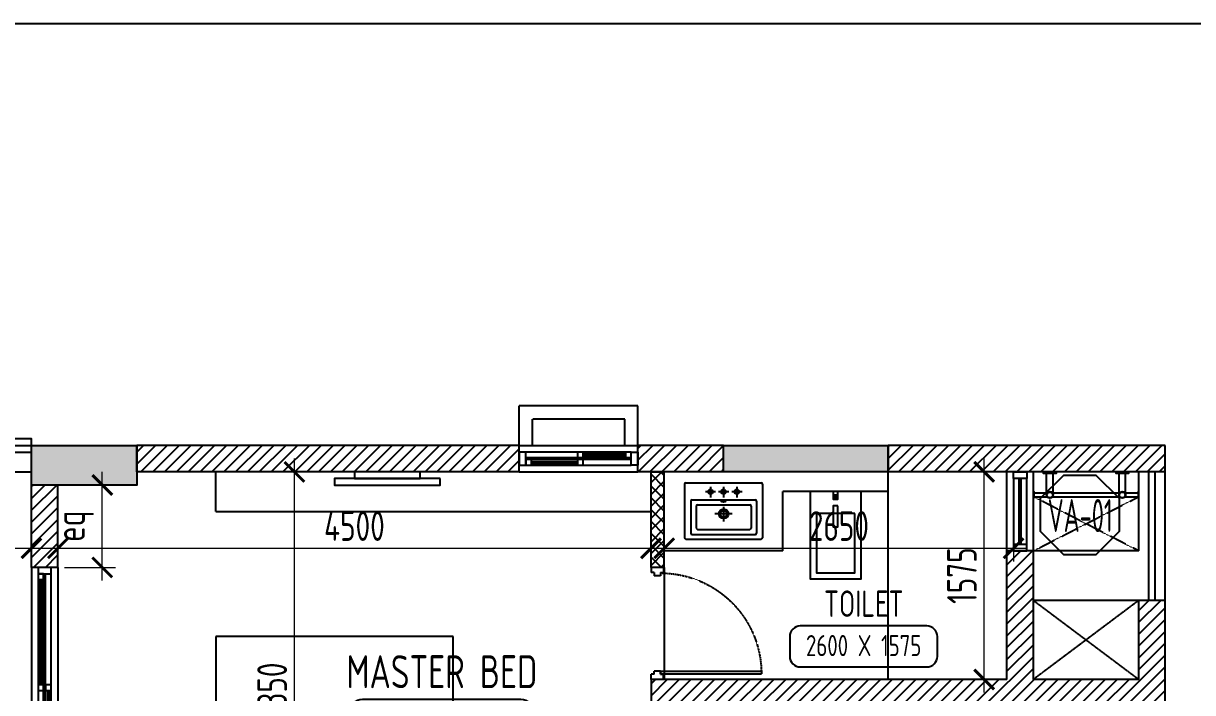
# Model space of a CAD drawing. Header units: millimetres. Extents: x -32588 to 76206, y -105754 to 17102.
# Drawn here: x -26103 to -17233, y 12025 to 17102 of the extents above; entities that cross this region are included whole.
import ezdxf
from ezdxf.enums import TextEntityAlignment as Align

# ---------------------------------------------------------------- set-up
doc = ezdxf.new("R2010")
doc.units = ezdxf.units.MM
doc.header["$LTSCALE"] = 10
doc.header["$PDMODE"] = 35
doc.header["$PDSIZE"] = 500
doc.linetypes.add('DASHED', pattern=[19.05, 12.7, -6.35])
doc.linetypes.add('HIDDEN', pattern=[9.525, 6.35, -3.175])
for name, color, linetype in [('07--DIM-1', 1, 'Continuous'), ('A--BLOCKWALL-1', 9, 'Continuous'), ('A--BLOCKWALL-2', 2, 'Continuous'), ('A--BLOCKWALL-3', 3, 'Continuous'), ('A--BLOCKWALL-HATCH', 8, 'Continuous'), ('A--CONCRETE-1', 9, 'Continuous'), ('A--CONCRETE-HID', 9, 'HIDDEN'), ('A--DOWN', 34, 'Continuous'), ('A--FURNITURE-0', 253, 'Continuous'), ('A--GLAZING-0', 181, 'Continuous'), ('A--HANDRAIL-1', 9, 'Continuous'), ('A--HATCH-1', 8, 'Continuous'), ('A--SANITARY-0', 253, 'Continuous'), ('A--SHAFT-HIDDEN', 9, 'HIDDEN'), ('A--SPACENUMBER', 2, 'Continuous'), ('A--SPACENUMBER-1', 8, 'Continuous'), ('A--SPACEREF', 3, 'Continuous'), ('A--STELWRK-1', 9, 'Continuous'), ('A--Stucture', 9, 'Continuous'), ('A--TILING-1', 8, 'Continuous'), ('A--WINREF', 7, 'Continuous'), ('A--WINREF-1', 8, 'Continuous'), ('Typical floor Column Centre line$0$X-3rd Floor Column$0$A--COL250', 250, 'Continuous'), ('Typical floor Column Centre line$0$X-3rd Floor Column$0$A--CONCRETE-4', 4, 'Continuous')]:
    doc.layers.add(name, color=color, linetype=linetype)
doc.layers.add('A--STELWRK-2', color=2, linetype='Continuous', lineweight=25)
doc.styles.add('ISO', font='isocp2.shx', dxfattribs={"width": 0.8})
doc.dimstyles.new('A-DIM-100', dxfattribs={"dimscale": 100, "dimtxt": 2.25, "dimasz": 1.5, "dimexe": 1, "dimexo": 0.5, "dimgap": 0, "dimtad": 0, "dimdec": 0, "dimzin": 12, "dimdsep": 46, "dimtxsty": 'ISO', "dimblk": 'ARCHTICK', "dimcen": 1, "dimdle": 1, "dimclrd": 8, "dimclre": 8, "dimclrt": 256, "dimadec": 0, "dimazin": 3, "dimtfac": 1, "dimtdec": 0, "dimtmove": 1, "dimatfit": 2, "dimfxl": 1, "dimtvp": 0.75, "dimtolj": 1, "dimtzin": 12, "dimlwd": 18, "dimlwe": 18, "dimarcsym": 0})
pattern_1 = [(45, (-11341.59, 0), (-44.90128, 44.90128), [])]

# ---------------------------------------------------------------- blocks, each defined once
blk = doc.blocks.new('SPACE')
at = {"layer": 'A--SPACENUMBER-1'}
blk.add_lwpolyline([(-600, 0), (600, 0, 0.41421356), (700, 100), (700, 288.5, 0.41421356), (600, 388.5), (-600, 388.5, 0.41421356), (-700, 288.5), (-700, 100, 0.41421356), (-600, 0, -0.05251446)], format="xyb", dxfattribs=at)
at = {"layer": 'A--SPACENUMBER', "style": 'ISO', "width": 0.8, "flags": 4}
blk.add_attdef('01', text='', height=250, dxfattribs=at).set_placement((0.455, 202.41), align=Align.MIDDLE)
at = {"layer": 'A--SPACEREF', "style": 'ISO', "width": 0.8, "flags": 4}
blk.add_attdef('S', text='', height=300, dxfattribs=at).set_placement((1.35, 474.975), align=Align.CENTER)
blk = doc.blocks.new('A$C7FA855F9')
at = {"layer": 'A--FURNITURE-0', "linetype": 'Continuous'}
for p, q in [((900, 2000), (-900, 2000)), ((-900, 2000), (-900, 0)), ((900, 0), (900, 2000)), ((900, 840), (520, 460)), ((520, 840), (900, 840)), ((520, 460), (520, 840)), ((-900, 460), (520, 460)), ((-645, 460), (-645, 130)), ((-125, 130), (-125, 460)), ((125, 460), (125, 130)), ((645, 510), (570, 510)), ((645, 130), (645, 510)), ((-645, 130), (-125, 130)), ((125, 130), (645, 130)), ((-900, 50), (900, 50)), ((-900, 0), (900, 0))]:
    blk.add_line(p, q, dxfattribs=at)
blk = doc.blocks.new('A$C542B73FF')
at = {"layer": 'A--FURNITURE-0'}
for points in [[(-400, 50), (400, 50), (400, 100), (-400, 100)], [(-250, 0), (250, 0), (250, 50), (-250, 50)]]:
    blk.add_lwpolyline(points, close=True, dxfattribs=at)
blk = doc.blocks.new('A$C68464E93')
at = {"layer": 'A--BLOCKWALL-1'}
for p, q in [((600, 200), (0, 200)), ((600, 0), (0, 0))]:
    blk.add_line(p, q, dxfattribs=at)
at = {"layer": 'A--DOWN'}
for p, q in [((50, 150), (550, 150)), ((550, 50), (50, 50))]:
    blk.add_line(p, q, dxfattribs=at)
for points in [[(50, 50), (50, 150), (0, 150), (0, 50), (50, 50)], [(550, 50), (550, 150), (600, 150), (600, 50), (550, 50)]]:
    blk.add_lwpolyline(points, dxfattribs=at)
at = {"layer": 'A--GLAZING-0'}
for p, q in [((550, 107), (50, 107)), ((550, 93), (50, 93))]:
    blk.add_line(p, q, dxfattribs=at)
blk = doc.blocks.new('A$C76363F86-flat-10')
at = {"layer": 'A--SANITARY-0'}
for points in [[(0, -0.1932), (0, 0.1932), (-0.6627, 0.1932), (-0.6627, -0.1932)], [(-0.1667, -0.1461), (-0.1667, 0.1461), (-0.6157, 0.1461), (-0.6157, -0.1461)], [(-0.108, -0.0173), (-0.108, 0.0173), (-0.2664, 0.0173), (-0.2664, -0.0173)], [(0, -0.0173), (0, 0.0173), (-0.0567, 0.0173), (-0.0567, -0.0173)], [(-0.0269, -0.0093), (-0.0269, 0.0081), (-0.0504, 0.0081), (-0.0504, -0.0093)]]:
    blk.add_lwpolyline(points, close=True, dxfattribs=at)
blk = doc.blocks.new('A$C302618AE')
at = {"layer": 'A--SANITARY-0'}
for p, q in [((-286.6, 0), (286.6, 0)), ((-296.6, -10), (-296.6, -416.5)), ((-60.1, -67.5), (-138, -67.5)), ((-99.5, -30), (-99.5, -110.2)), ((40, -67.5), (-37.9, -67.5)), ((0.5, -30), (0.5, -110.2)), ((140.5, -67.5), (62.6, -67.5)), ((101.1, -30), (101.1, -110.2)), ((296.6, -10), (296.6, -416.5)), ((-247.4, -138.5), (-247.4, -382.6)), ((-237.4, -128.5), (240, -128.5)), ((-196.4, -167.7), (198.9, -167.7)), ((250, -138.5), (250, -382.6)), ((-206.4, -177.7), (-206.4, -343.3)), ((65.1, -236), (-64.9, -236)), ((-0.1, -182.6), (-0.1, -294.6)), ((208.9, -177.7), (208.9, -343.3)), ((-196.4, -353.3), (198.9, -353.3)), ((-286.6, -426.5), (286.6, -426.5)), ((-237.4, -392.6), (240, -392.6))]:
    blk.add_line(p, q, dxfattribs=at)
for centre, radius in [((-99.5, -67.5), 17.8), ((0.5, -67.5), 17.8), ((101.1, -67.5), 17.8), ((1.1, -234.9), 36.3), ((1.1, -234.7), 25)]:
    blk.add_circle(centre, radius, dxfattribs=at)
for centre, start, end in [((-286.6, -10), 90, 180), ((286.6, -10), 0, 90), ((-237.4, -138.5), 90, 180), ((-196.4, -177.7), 90, 180), ((198.9, -177.7), 0, 90), ((240, -138.5), 0, 90), ((-196.4, -343.3), 180, 270), ((198.9, -343.3), 270, 0), ((-286.6, -416.5), 180, 270), ((-237.4, -382.6), 180, 270), ((240, -382.6), 270, 0), ((286.6, -416.5), 270, 0)]:
    blk.add_arc(centre, 10, start, end, dxfattribs=at)
blk.add_ellipse((-0.1, -141.1), major_axis=(17.6, 0), ratio=0.318204, dxfattribs=at)
blk = doc.blocks.new('A$C1CBF2325')
at = {"layer": 'A--DOWN'}
for p, q in [((100, 0), (0, 0)), ((0, 0), (0, -42)), ((100, 0), (100, -42)), ((25, -42), (0, -42)), ((25, -42), (25, -67)), ((75, -67), (25, -67)), ((75, -42), (75, -67)), ((75, -42), (100, -42)), ((78.8, -46.2), (78.8, -67)), ((78.8, -46.2), (886, -46.2)), ((78.8, -67), (886, -67)), ((886, -67), (886, -46.2)), ((75, -833), (25, -833)), ((25, -858), (25, -833)), ((75, -858), (75, -833)), ((25, -858), (0, -858)), ((0, -900), (0, -858)), ((100, -900), (0, -900)), ((75, -858), (100, -858)), ((100, -900), (100, -858))]:
    blk.add_line(p, q, dxfattribs=at)
at = {"layer": 'A--DOWN', "color": 8, "linetype": 'DASHED', "ltscale": 0.005}
blk.add_arc((78.8, -46.2), 807.5, 269.73187, 358.52905, dxfattribs=at)
blk = doc.blocks.new('A$C613641B0')
at = {"layer": 'A--BLOCKWALL-1'}
for p, q in [((0, 0), (-1800, 0)), ((0, -200), (-1800, -200))]:
    blk.add_line(p, q, dxfattribs=at)
at = {"layer": 'A--DOWN'}
for p, q in [((-50, -50), (-1750, -50)), ((-1750, -92.7), (-93, -92.7)), ((-1750, -107.3), (-50, -107.3)), ((-1750, -150), (-50, -150))]:
    blk.add_line(p, q, dxfattribs=at)
for points in [[(-1750, -50), (-1750, -150), (-1800, -150), (-1800, -50)], [(-934, -50), (-934, -92.7), (-891, -92.7), (-891, -50)], [(-93, -50), (-93, -92.7), (-50, -92.7), (-50, -50)], [(-50, -50), (-50, -150), (0, -150), (0, -50)], [(-1750, -107.3), (-1750, -150), (-1707, -150), (-1707, -107.3)], [(-934, -107.3), (-934, -150), (-891, -150), (-891, -107.3)]]:
    blk.add_lwpolyline(points, close=True, dxfattribs=at)
at = {"layer": 'A--GLAZING-0'}
for p, q in [((-93, -64.4), (-891, -64.4)), ((-93, -78.4), (-891, -78.4)), ((-934, -121.6), (-1707, -121.6)), ((-934, -135.6), (-1707, -135.6))]:
    blk.add_line(p, q, dxfattribs=at)
blk = doc.blocks.new('A$C35654C4B')
at = {"layer": 'A--BLOCKWALL-1'}
for p, q in [((-900, 200), (0, 200)), ((-900, 0), (0, 0))]:
    blk.add_line(p, q, dxfattribs=at)
at = {"layer": 'A--DOWN'}
for p, q in [((-50, 150), (-850, 150)), ((-50, 107.3), (-850, 107.3)), ((-50, 92.7), (-807, 92.7)), ((-850, 50), (-50, 50))]:
    blk.add_line(p, q, dxfattribs=at)
for points in [[(-850, 50), (-850, 150), (-900, 150), (-900, 50)], [(-807, 50), (-807, 92.7), (-850, 92.7), (-850, 50)], [(-416, 107.3), (-416, 150), (-459, 150), (-459, 107.3)], [(-416, 50), (-416, 92.7), (-459, 92.7), (-459, 50)], [(-50, 107.3), (-50, 150), (-93, 150), (-93, 107.3)], [(-50, 50), (-50, 150), (0, 150), (0, 50)]]:
    blk.add_lwpolyline(points, close=True, dxfattribs=at)
at = {"layer": 'A--GLAZING-0'}
for p, q in [((-416, 135.6), (-93, 135.6)), ((-416, 121.6), (-93, 121.6)), ((-807, 78.4), (-459, 78.4)), ((-807, 64.4), (-459, 64.4))]:
    blk.add_line(p, q, dxfattribs=at)
blk = doc.blocks.new('AL-OP')
at = {"layer": 'A--WINREF-1'}
blk.add_lwpolyline([(-124.3, 300), (-300, 124.3), (-300, -124.3), (-124.3, -300), (124.3, -300), (300, -124.3), (300, 124.3), (124.3, 300)], close=True, dxfattribs=at)
at = {"layer": 'A--WINREF', "style": 'ISO', "width": 0.6}
blk.add_attdef('AL-OP', text='', height=250, dxfattribs=at).set_placement((3.2, -4.8), align=Align.MIDDLE)
blk = doc.blocks.new('A$C3A434446')
at = {"layer": 'A--STELWRK-1', "color": 1}
for p, q in [((110, 939), (110, 1089)), ((160, 939), (160, 1089)), ((660, 939), (660, 1089)), ((710, 939), (710, 1089)), ((15, 939), (115, 939)), ((15, 909), (115, 909)), ((155, 939), (665, 939)), ((155, 909), (665, 909)), ((705, 939), (805, 939)), ((705, 909), (805, 909))]:
    blk.add_line(p, q, dxfattribs=at)
at = {"layer": 'A--STELWRK-1'}
for points in [[(85.4, 1099), (85.4, 1089), (185.4, 1089), (185.4, 1099)], [(635.4, 1099), (635.4, 1089), (735.4, 1089), (735.4, 1099)], [(15, 899), (10, 899), (10, 949), (15, 949)], [(805, 899), (810, 899), (810, 949), (805, 949)]]:
    blk.add_lwpolyline(points, close=True, dxfattribs=at)
at = {"layer": 'A--STELWRK-2'}
for centre, radius in [((135, 924), 25), ((135, 924), 22), ((685, 924), 25), ((685, 924), 22)]:
    blk.add_circle(centre, radius, dxfattribs=at)
blk = doc.blocks.new('_ArchTick')
at = {"color": 0, "const_width": 0.15}
blk.add_lwpolyline([(-0.5, -0.5), (0.5, 0.5)], dxfattribs=at)
blk = doc.blocks.new('*D67')
at = {"layer": '07--DIM-1', "color": 8, "lineweight": 18}
for p, q in [((-24046.8, 10250), (-24046.8, 13800)), ((-24341.6, 13700), (-23946.8, 13700)), ((-24341.6, 10350), (-23946.8, 10350))]:
    blk.add_line(p, q, dxfattribs=at)
at = {"layer": 'Defpoints', "color": 0}
for p in [(-24391.6, 13700), (-24046.8, 13700), (-24391.6, 10350)]:
    blk.add_point(p, dxfattribs=at)
at = {"layer": '07--DIM-1', "color": 8, "lineweight": 18, "xscale": 150, "yscale": 150, "zscale": 150}
for p, rotation in [((-24046.8, 13700), 90), ((-24046.8, 10350), 270)]:
    blk.add_blockref('_ArchTick', p, dxfattribs=dict(at, rotation=rotation))
at = {"layer": '07--DIM-1', "insert": (-24215.5, 12025), "char_height": 225, "attachment_point": 5, "rotation": 90, "style": 'ISO'}
blk.add_mtext('\\A1;3350', dxfattribs=at)
blk = doc.blocks.new('*D75')
at = {"layer": '07--DIM-1', "color": 8, "lineweight": 18}
for p, q in [((-25841.6, 13550), (-25841.6, 13019.9)), ((-21341.6, 13510.8), (-21341.6, 13019.9)), ((-25941.6, 13119.9), (-21241.6, 13119.9))]:
    blk.add_line(p, q, dxfattribs=at)
at = {"layer": 'Defpoints', "color": 0}
for p in [(-25841.6, 13600), (-21341.6, 13560.8), (-21341.6, 13119.9)]:
    blk.add_point(p, dxfattribs=at)
at = {"layer": '07--DIM-1', "color": 8, "lineweight": 18, "xscale": 150, "yscale": 150, "zscale": 150, "rotation": 180}
blk.add_blockref('_ArchTick', (-25841.6, 13119.9), dxfattribs=at)
at = {"layer": '07--DIM-1', "color": 8, "lineweight": 18, "xscale": 150, "yscale": 150, "zscale": 150}
blk.add_blockref('_ArchTick', (-21341.6, 13119.9), dxfattribs=at)
at = {"layer": '07--DIM-1', "insert": (-23591.6, 13288.6), "char_height": 225, "attachment_point": 5, "style": 'ISO'}
blk.add_mtext('\\A1;4500', dxfattribs=at)
blk = doc.blocks.new('*D76')
at = {"layer": '07--DIM-1', "color": 8, "lineweight": 18}
for p, q in [((-21241.6, 13650), (-21241.6, 13019.9)), ((-18591.6, 13600), (-18591.6, 13019.9)), ((-21341.6, 13119.9), (-18491.6, 13119.9))]:
    blk.add_line(p, q, dxfattribs=at)
at = {"layer": 'Defpoints', "color": 0}
for p in [(-21241.6, 13700), (-18591.6, 13650), (-18591.6, 13119.9)]:
    blk.add_point(p, dxfattribs=at)
at = {"layer": '07--DIM-1', "color": 8, "lineweight": 18, "xscale": 150, "yscale": 150, "zscale": 150, "rotation": 180}
blk.add_blockref('_ArchTick', (-21241.6, 13119.9), dxfattribs=at)
at = {"layer": '07--DIM-1', "color": 8, "lineweight": 18, "xscale": 150, "yscale": 150, "zscale": 150}
blk.add_blockref('_ArchTick', (-18591.6, 13119.9), dxfattribs=at)
at = {"layer": '07--DIM-1', "insert": (-19916.6, 13288.7), "char_height": 225, "attachment_point": 5, "style": 'ISO'}
blk.add_mtext('\\A1;2650', dxfattribs=at)
blk = doc.blocks.new('*D77')
at = {"layer": '07--DIM-1', "color": 8, "lineweight": 18}
for p, q in [((-27591.6, 12589.7), (-27591.6, 13219.9)), ((-26041.6, 12589.7), (-26041.6, 13219.9)), ((-27691.6, 13119.9), (-25941.6, 13119.9))]:
    blk.add_line(p, q, dxfattribs=at)
at = {"layer": 'Defpoints', "color": 0}
for p in [(-26041.6, 13119.9), (-27591.6, 12539.7), (-26041.6, 12539.7)]:
    blk.add_point(p, dxfattribs=at)
at = {"layer": '07--DIM-1', "color": 8, "lineweight": 18, "xscale": 150, "yscale": 150, "zscale": 150, "rotation": 180}
blk.add_blockref('_ArchTick', (-27591.6, 13119.9), dxfattribs=at)
at = {"layer": '07--DIM-1', "color": 8, "lineweight": 18, "xscale": 150, "yscale": 150, "zscale": 150}
blk.add_blockref('_ArchTick', (-26041.6, 13119.9), dxfattribs=at)
at = {"layer": '07--DIM-1', "insert": (-26816.6, 13288.6), "char_height": 225, "attachment_point": 5, "style": 'ISO'}
blk.add_mtext('\\A1;1550', dxfattribs=at)
blk = doc.blocks.new('*D79')
at = {"layer": '07--DIM-1', "color": 8, "lineweight": 18}
for p, q in [((-18814.5, 12025), (-18814.5, 13800)), ((-18691.6, 13700), (-18914.5, 13700)), ((-18691.6, 12125), (-18914.5, 12125))]:
    blk.add_line(p, q, dxfattribs=at)
at = {"layer": 'Defpoints', "color": 0}
for p in [(-18814.5, 13700), (-18641.6, 13700), (-18641.6, 12125)]:
    blk.add_point(p, dxfattribs=at)
at = {"layer": '07--DIM-1', "color": 8, "lineweight": 18, "xscale": 150, "yscale": 150, "zscale": 150}
for p, rotation in [((-18814.5, 13700), 90), ((-18814.5, 12125), 270)]:
    blk.add_blockref('_ArchTick', p, dxfattribs=dict(at, rotation=rotation))
at = {"layer": '07--DIM-1', "insert": (-18983.3, 12912.5), "char_height": 225, "attachment_point": 5, "rotation": 90, "style": 'ISO'}
blk.add_mtext('\\A1;1575', dxfattribs=at)
blk = doc.blocks.new('*D46')
at = {"layer": '07--DIM-1', "color": 8, "lineweight": 18}
for p, q in [((-25504.2, 12875), (-25504.2, 13700)), ((-25791.6, 13600), (-25404.2, 13600)), ((-25791.6, 12975), (-25404.2, 12975))]:
    blk.add_line(p, q, dxfattribs=at)
at = {"layer": 'Defpoints', "color": 0}
for p in [(-25841.6, 13600), (-25504.2, 13600), (-25841.6, 12975)]:
    blk.add_point(p, dxfattribs=at)
at = {"layer": '07--DIM-1', "color": 8, "lineweight": 18, "xscale": 150, "yscale": 150, "zscale": 150}
for p, rotation in [((-25504.2, 13600), 90), ((-25504.2, 12975), 270)]:
    blk.add_blockref('_ArchTick', p, dxfattribs=dict(at, rotation=rotation))
at = {"layer": '07--DIM-1', "insert": (-25715.1, 13287.5), "char_height": 225, "attachment_point": 5, "rotation": 90, "style": 'ISO'}
blk.add_mtext('\\A1;eq', dxfattribs=at)

msp = doc.modelspace()

# ---------------------------------------------------------------- hatches: boundary and pattern name
at = {"layer": 'A--BLOCKWALL-HATCH'}
h = msp.add_hatch(dxfattribs=at)
h.set_pattern_fill('ANSI37', color=256, scale=20, style=0)
h.set_pattern_definition([(45, (-11341.59, 0), (-44.90128, 44.90128), []), (135, (-11341.59, 0), (-44.90128, -44.90128), [])])
h.paths.add_polyline_path([(-21341.6, 13700), (-21241.6, 13700), (-21241.6, 12975), (-21341.6, 12975)])
at = {"layer": 'A--HATCH-1'}
h = msp.add_hatch(dxfattribs=at)
h.set_pattern_fill('ANSI31', color=256, scale=20, style=0)
h.set_pattern_definition(pattern_1)
h.paths.add_polyline_path([(-22341.6, 13700), (-22341.6, 13900), (-25241.6, 13900), (-25241.6, 13700)])
h = msp.add_hatch(dxfattribs=at)
h.set_pattern_fill('ANSI31', color=256, scale=20, style=0)
h.set_pattern_definition(pattern_1)
h.paths.add_polyline_path([(-21441.6, 13700), (-21441.6, 13900), (-20791.6, 13900), (-20791.6, 13700)])
h = msp.add_hatch(dxfattribs=at)
h.set_pattern_fill('ANSI31', color=256, scale=20, style=0)
h.set_pattern_definition(pattern_1)
h.paths.add_polyline_path([(-17441.6, 13700), (-19541.6, 13700), (-19541.6, 13900), (-17441.6, 13900)])
h = msp.add_hatch(dxfattribs=at)
h.set_pattern_fill('ANSI31', color=256, scale=20, style=0)
h.set_pattern_definition(pattern_1)
h.paths.add_polyline_path([(-25841.6, 12975), (-26041.6, 12975), (-26041.6, 13600), (-25841.6, 13600)])
h = msp.add_hatch(dxfattribs=at)
h.set_pattern_fill('ANSI31', color=256, scale=20, style=0)
h.set_pattern_definition(pattern_1)
h.paths.add_polyline_path([(-17441.6, 11925), (-17441.6, 12725), (-17641.6, 12725), (-17641.6, 12125), (-18441.6, 12125), (-18441.6, 13100), (-18641.6, 13100), (-18641.6, 12125), (-21341.6, 12125), (-21341.6, 11925)])
at = {"layer": 'Typical floor Column Centre line$0$X-3rd Floor Column$0$A--COL250'}
h = msp.add_hatch(color=256, dxfattribs=at)
h.dxf.hatch_style = 1
h.paths.add_polyline_path([(-26041.6, 13900), (-25241.6, 13900), (-25241.6, 13600), (-26041.6, 13600)])
h = msp.add_hatch(color=256, dxfattribs=at)
h.dxf.hatch_style = 1
h.paths.add_polyline_path([(-20791.6, 13900), (-19541.6, 13900), (-19541.6, 13700), (-20791.6, 13700)])

# ---------------------------------------------------------------- linework, layer by layer
msp.add_lwpolyline([(-31858.9, 17102.4), (3038.3, 17102.4), (3038.3, -2067.1), (-31858.9, -2067.1)], close=True)
at = {"layer": 'A--BLOCKWALL-1'}
msp.add_line((-26691.6, 13700), (-26041.6, 13700), dxfattribs=at)
at = {"layer": 'A--BLOCKWALL-2'}
for p, q in [((-22341.6, 13900), (-22341.6, 14200)), ((-21441.6, 14200), (-22341.6, 14200)), ((-21441.6, 13900), (-21441.6, 14200)), ((-21341.6, 12975), (-21341.6, 13700)), ((-21341.6, 13700), (-21241.6, 13700)), ((-21241.6, 12975), (-21241.6, 13700)), ((-21241.6, 12975), (-21341.6, 12975))]:
    msp.add_line(p, q, dxfattribs=at)
at = {"layer": 'A--BLOCKWALL-3'}
for p, q in [((-25241.6, 13700), (-25241.6, 13900)), ((-22341.6, 13900), (-25241.6, 13900)), ((-22341.6, 13700), (-22341.6, 13900)), ((-20791.6, 13900), (-21441.6, 13900)), ((-21441.6, 13700), (-21441.6, 13900)), ((-20791.6, 13700), (-20791.6, 13900)), ((-19541.6, 13700), (-19541.6, 13900)), ((-17441.6, 13900), (-19541.6, 13900)), ((-17441.6, 13700), (-17441.6, 13900)), ((-22341.6, 13700), (-25241.6, 13700)), ((-20791.6, 13700), (-21441.6, 13700)), ((-17441.6, 13700), (-19541.6, 13700)), ((-26041.6, 12975), (-26041.6, 13600)), ((-25841.6, 13600), (-26041.6, 13600)), ((-25841.6, 12975), (-25841.6, 13600)), ((-18641.6, 12125), (-18641.6, 13100)), ((-18441.6, 13100), (-18641.6, 13100)), ((-18441.6, 12125), (-18441.6, 13100)), ((-25841.6, 12975), (-26041.6, 12975)), ((-17641.6, 12125), (-17641.6, 12725)), ((-17441.6, 12725), (-17641.6, 12725)), ((-17441.6, 11925), (-17441.6, 12725)), ((-18641.6, 12125), (-21341.6, 12125)), ((-21341.6, 12125), (-21341.6, 11925)), ((-17641.6, 12125), (-18441.6, 12125))]:
    msp.add_line(p, q, dxfattribs=at)
at = {"layer": 'A--CONCRETE-1'}
for p, q in [((-17641.6, 13100), (-17641.6, 13700)), ((-17441.6, 12725), (-17441.6, 13700)), ((-17641.6, 13100), (-18441.6, 13100)), ((-17641.6, 12725), (-18441.6, 12725))]:
    msp.add_line(p, q, dxfattribs=at)
at = {"layer": 'A--CONCRETE-HID', "ltscale": 0.01}
for p, q in [((-22241.6, 13900), (-22241.6, 14100)), ((-21541.6, 14100), (-22241.6, 14100)), ((-21541.6, 13900), (-21541.6, 14100))]:
    msp.add_line(p, q, dxfattribs=at)
at = {"layer": 'A--FURNITURE-0'}
for q in [(-24641.6, 13700), (-21341.6, 13400)]:
    msp.add_line((-24641.6, 13400), q, dxfattribs=at)
at = {"layer": 'A--HANDRAIL-1', "color": 1}
for p, q in [((-26691.6, 13900), (-26041.6, 13900)), ((-26691.6, 13850), (-26041.6, 13850))]:
    msp.add_line(p, q, dxfattribs=at)
at = {"layer": 'A--SHAFT-HIDDEN', "ltscale": 0.01}
for p, q in [((-18441.6, 13100), (-17646.6, 13509)), ((-17641.6, 13100), (-18436.6, 13509)), ((-18441.6, 12725), (-17641.6, 12125)), ((-17641.6, 12725), (-18441.6, 12125))]:
    msp.add_line(p, q, dxfattribs=at)
at = {"layer": 'A--STELWRK-1', "color": 1}
for p, q in [((-17566.6, 12725), (-17566.6, 13700)), ((-17516.6, 12725), (-17516.6, 13700))]:
    msp.add_line(p, q, dxfattribs=at)
at = {"layer": 'A--Stucture', "linetype": 'Continuous', "ltscale": 0.5}
msp.add_lwpolyline([(-26041.6, 13900), (-26041.6, 13950), (-26691.6, 13950, 0.414214), (-27841.6, 12800), (-27841.6, 10200), (-26091.6, 10200), (-26091.6, 6900)], format="xyb", dxfattribs=at)
at = {"layer": 'A--TILING-1'}
for p, q in [((-19541.6, 12125), (-19541.6, 13700)), ((-20341.6, 13100), (-20341.6, 13550)), ((-19541.6, 13550), (-20341.6, 13550)), ((-20341.6, 13100), (-21241.6, 13100)), ((-21241.6, 12975), (-21241.6, 12125))]:
    msp.add_line(p, q, dxfattribs=at)
at = {"layer": 'Typical floor Column Centre line$0$X-3rd Floor Column$0$A--CONCRETE-4'}
for points in [[(-26041.6, 13900), (-25241.6, 13900), (-25241.6, 13600), (-26041.6, 13600)], [(-20791.6, 13900), (-19541.6, 13900), (-19541.6, 13700), (-20791.6, 13700)]]:
    msp.add_lwpolyline(points, close=True, dxfattribs=at)

# ---------------------------------------------------------------- block references
msp.add_blockref('A$C3A434446', (-18451.6, 12601))
at = {"layer": 'A--DOWN'}
msp.add_blockref('A$C35654C4B', (-21441.6, 13700), dxfattribs=at)
at = {"layer": 'A--DOWN', "extrusion": (0, 0, -1), "zscale": -1, "rotation": 270}
msp.add_blockref('A$C68464E93', (18441.6, 13700), dxfattribs=at)
at = {"layer": 'A--DOWN', "rotation": 90}
msp.add_blockref('A$C613641B0', (-26041.6, 12975), dxfattribs=at)
at = {"layer": 'A--DOWN', "xscale": -0.9444444444379769, "yscale": 0.9444444444443835, "zscale": 0.9444444444443835, "rotation": 180}
msp.add_blockref('A$C1CBF2325', (-21341.6, 12125), dxfattribs=at)
at = {"layer": 'A--FURNITURE-0', "rotation": 180.000000000004}
msp.add_blockref('A$C542B73FF', (-23341.6, 13700), dxfattribs=at)
at = {"layer": 'A--FURNITURE-0'}
msp.add_blockref('A$C7FA855F9', (-23741.6, 10450), dxfattribs=at)
at = {"layer": 'A--SANITARY-0', "ltscale": 19}
msp.add_blockref('A$C302618AE', (-20791.6, 13616.8), dxfattribs=at)
at = {"layer": 'A--SANITARY-0', "xscale": 1000, "yscale": 1000, "zscale": 1000, "rotation": 90}
msp.add_blockref('A$C76363F86-flat-10', (-19941.6, 13550), dxfattribs=at)
at = {"layer": 'A--SPACEREF'}
ref = msp.add_blockref('SPACE', (-19729.3, 12219.8), dxfattribs=dict(at, xscale=0.8000000000029104, yscale=0.8, zscale=0.8))
ref.add_attrib('01', '2600 X 1575', dxfattribs={"layer": 'A--SPACENUMBER', "height": 160, "style": 'ISO', "width": 0.8, "flags": 4}).set_placement((-19728.7, 12381.8), align=Align.MIDDLE)
ref.add_attrib('S', 'TOILET', dxfattribs={"height": 200, "style": 'ISO', "width": 0.8, "flags": 4}).set_placement((-19728, 12599.8), align=Align.CENTER)
ref = msp.add_blockref('SPACE', (-22929.4, 11583.8), dxfattribs=at)
ref.add_attrib('01', '3900 X 3350', dxfattribs={"layer": 'A--SPACENUMBER', "height": 200, "style": 'ISO', "width": 0.8, "flags": 4}).set_placement((-22928.8, 11786.2), align=Align.MIDDLE)
ref.add_attrib('S', 'MASTER BED', dxfattribs={"height": 250, "style": 'ISO', "width": 0.8, "flags": 4}).set_placement((-22927.9, 12058.8), align=Align.CENTER)
at = {"layer": 'A--WINREF'}
msp.add_blockref('AL-OP', (-18088.9, 13373, 0), dxfattribs=at).add_auto_attribs({'AL-OP': 'VA-01'})

# ---------------------------------------------------------------- dimensions: what is measured, and where the dimension line sits
at = {"layer": '07--DIM-1'}
for base, p1, p2, picture, middle in [((-24046.8, 13700), (-24391.6, 10350), (-24391.6, 13700), '*D67', (-24215.5, 12025)), ((-18814.5, 13700), (-18641.6, 12125), (-18641.6, 13700), '*D79', (-18983.3, 12912.5))]:
    dim = msp.add_linear_dim(base=base, p1=p1, p2=p2, angle=90, dimstyle='A-DIM-100', dxfattribs=at)
    dim.commit()
    dim.dimension.update_dxf_attribs({"geometry": picture, "text_midpoint": middle})
dim = msp.add_aligned_dim(p1=(-25841.6, 12975), p2=(-25841.6, 13600), distance=-337.4, text='eq', dimstyle='A-DIM-100', dxfattribs=at)
dim.commit()
dim.dimension.update_dxf_attribs({"geometry": '*D46', "text_midpoint": (-25715.1, 13287.5)})
for base, p1, p2, picture, middle in [((-18591.6, 13119.9), (-21241.6, 13700), (-18591.6, 13650), '*D76', (-19916.6, 13288.7)), ((-21341.6, 13119.9), (-25841.6, 13600), (-21341.6, 13560.8), '*D75', (-23591.6, 13288.6)), ((-26041.6, 13119.9), (-27591.6, 12539.7), (-26041.6, 12539.7), '*D77', (-26816.6, 13288.6))]:
    dim = msp.add_linear_dim(base=base, p1=p1, p2=p2, dimstyle='A-DIM-100', dxfattribs=at)
    dim.commit()
    dim.dimension.update_dxf_attribs({"geometry": picture, "text_midpoint": middle})

doc.saveas('drawing.dxf')
